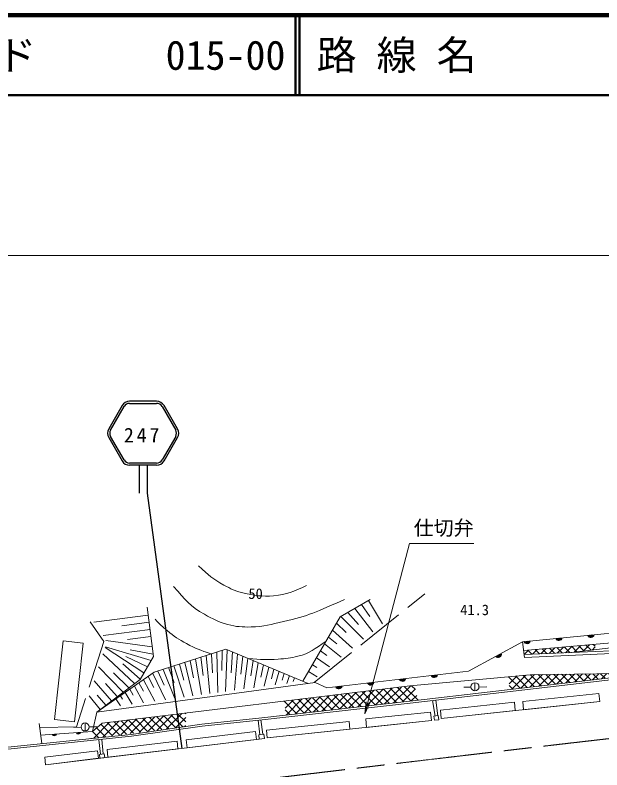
# Model space of a CAD drawing. Units: millimetres, scale not verified. Extents: x 40000 to 680000, y 20000 to 380000.
# Drawn here: x 142718 to 216016, y 285750 to 380000 of the extents above; entities that cross this region are included whole.
import ezdxf
from ezdxf.enums import TextEntityAlignment as Align

# ---------------------------------------------------------------- set-up
doc = ezdxf.new("R2010")
doc.units = ezdxf.units.MM
doc.header["$LTSCALE"] = 1000
doc.linetypes.add('CHAIN', pattern=[18.5, 12, -1.5, 3.5, -1.5])
doc.linetypes.add('DASHED', pattern=[7.5, 6, -1.5])
for name, color, linetype, lineweight in [('M-BMK', 2, 'CHAIN', 13), ('M-STR-HTXT', 7, 'Continuous', 13), ('M-STR-STRC', 7, 'Continuous', 25), ('M-TTL', 2, 'Continuous', 140), ('M-TTL-LINE', 7, 'Continuous', 50), ('M-WORK', 1, 'Continuous', 13)]:
    doc.layers.add(name, color=color, linetype=linetype, lineweight=lineweight)
doc.layers.add('M-TTL-TXT', color=7, linetype='Continuous')
doc.styles.add('ＭＳ ゴシック', font='')
doc.styles.get('ＭＳ ゴシック').set_extended_font_data('MS Gothic')

# ---------------------------------------------------------------- blocks, each defined once
blk = doc.blocks.new('open_arrow')
at = {"color": 0, "linetype": 'Continuous', "lineweight": -2}
blk.add_lwpolyline([(7.5, 1.25), (0, 0), (7.5, -1.25)], dxfattribs=at)

msp = doc.modelspace()

# ---------------------------------------------------------------- hatches: boundary and pattern name
at = {"layer": 'M-WORK'}
h = msp.add_hatch(dxfattribs=at)
h.set_pattern_fill('USER', color=256, style=0, pattern_type=2)
h.set_pattern_definition([(45, (206307, 300153), (-494.975, 494.975), []), (135, (206307, 300153), (-494.975, -494.975), [])])
h.paths.add_polyline_path([(206307, 300153), (211854, 300388), (215202, 300765), (215165, 301444), (206246, 300652)])
h = msp.add_hatch(dxfattribs=at)
h.set_pattern_fill('USER', color=256, style=0, pattern_type=2)
h.set_pattern_definition([(45, (204350, 297385), (-494.975, 494.975), []), (135, (204350, 297385), (-494.975, -494.975), [])])
h.paths.add_polyline_path([(204350, 297385), (204495, 295796), (218186, 297394), (218151, 297793), (207247, 297642)])
h = msp.add_hatch(dxfattribs=at)
h.set_pattern_fill('USER', color=256, style=0, pattern_type=2)
h.set_pattern_definition([(45, (176340, 294337), (-494.975, 494.975), []), (135, (176340, 294337), (-494.975, -494.975), [])])
h.paths.add_polyline_path([(176340, 294337), (192585, 296285), (193051, 294460), (176524, 292592)])
h = msp.add_hatch(dxfattribs=at)
h.set_pattern_fill('USER', color=256, style=0, pattern_type=2)
h.set_pattern_definition([(45, (152371, 290532), (-494.975, 494.975), []), (135, (152371, 290532), (-494.975, -494.975), [])])
h.paths.add_polyline_path([(152371, 290532), (153597, 291588), (164032, 292849), (164022, 291166), (152213, 289673)])

# ---------------------------------------------------------------- linework, layer by layer
at = {"layer": 'M-BMK'}
msp.add_open_spline([(171980, 284363), (190250, 286542), (194839, 287091), (209496, 288801), (223208, 290401), (230901, 291192), (244607, 292847), (254767, 294074), (257971, 294470), (270607, 296076)], degree=3, knots=[0, 0, 0, 0, 1, 1, 1, 2, 2, 2, 3, 3, 3, 3], dxfattribs=at)
at = {"layer": 'M-STR-HTXT'}
msp.add_line((69698, 350000), (548179, 350000), dxfattribs=at)
msp.add_lwpolyline([(186418, 292752), (192000, 314000), (200000, 314000)], dxfattribs=at)
at = {"layer": 'M-STR-STRC'}
for p, q in [((160397, 331777), (157018, 331777)), ((156097, 331245), (154408, 328319)), ((154638, 328186), (156327, 331112)), ((157018, 331511), (160397, 331511)), ((161088, 331112), (162778, 328186)), ((163008, 328319), (161319, 331245)), ((154408, 327255), (156097, 324329)), ((156327, 324462), (154638, 327388)), ((162778, 327388), (161088, 324462)), ((161319, 324329), (163008, 327255)), ((160397, 324063), (157018, 324063)), ((160397, 323797), (157018, 323797)), ((158208, 323797), (158208, 320297)), ((159208, 323797), (159208, 320297)), ((159208, 320297), (163535, 288442))]:
    msp.add_line(p, q, dxfattribs=at)
for centre, radius, start, end in [((157018, 330713), 1064, 90, 150), ((160397, 330713), 1064, 30, 90), ((157018, 330713), 798, 90, 150), ((160397, 330713), 798, 30, 90), ((155329, 327787), 1064, 150, 210), ((155329, 327787), 798, 150, 210), ((162086, 327787), 798, 330, 30.00002), ((162086, 327787), 1064, 330, 30), ((157018, 324861), 1064, 210, 270), ((157018, 324861), 798, 210, 270), ((160397, 324861), 798, 270, 330), ((160397, 324861), 1064, 270, 330)]:
    msp.add_arc(centre, radius, start, end, dxfattribs=at)
at = {"layer": 'M-TTL'}
msp.add_line((680000, 380000), (40000, 380000), dxfattribs=at)
at = {"layer": 'M-TTL-LINE'}
for p, q in [((177750, 380000), (177750, 370000)), ((178250, 380000), (178250, 370000)), ((40000, 370000), (680000, 370000))]:
    msp.add_line(p, q, dxfattribs=at)
at = {"layer": 'M-WORK', "linetype": 'DASHED'}
for p, q in [((180058, 296653), (193905, 307746)), ((194868, 294420), (195173, 292476)), ((195267, 294467), (195506, 292522)), ((173100, 291957), (173283, 290150)), ((173411, 292011), (173660, 290195)), ((153176, 289522), (153404, 287708)), ((153547, 289560), (153718, 287745))]:
    msp.add_line(p, q, dxfattribs=at)
at = {"layer": 'M-WORK'}
for p, q in [((183320, 304850), (187073, 307029)), ((186005, 306409), (187040, 304896)), ((186870, 306911), (188615, 304000)), ((159219, 306070), (160011, 299896)), ((184276, 305405), (185592, 303903)), ((185141, 305907), (187387, 303011)), ((159347, 305078), (152538, 304205)), ((178668, 296822), (183320, 304850)), ((183411, 304903), (186218, 302062)), ((159461, 304186), (156057, 303749)), ((182872, 304076), (184091, 302919)), ((159576, 303293), (153707, 302541)), ((182370, 303210), (184875, 300970)), ((159855, 301111), (154069, 301918)), ((159690, 302400), (156756, 302024)), ((181869, 302345), (182890, 301484)), ((206112, 301749), (206350, 299798)), ((206246, 300652), (218926, 301777)), ((211854, 300388), (229454, 302372)), ((158800, 297853), (153962, 301028)), ((159718, 299401), (154011, 301135)), ((159970, 300218), (157099, 300760)), ((169042, 300823), (160106, 297938)), ((168563, 300662), (168540, 298152)), ((169222, 300748), (169008, 295550)), ((179317, 296553), (169042, 300823)), ((181367, 301480), (183459, 299818)), ((218928, 300687), (206307, 300153)), ((157634, 296526), (153683, 300239)), ((159259, 298627), (156558, 299891)), ((160011, 299896), (158322, 297046)), ((165904, 299810), (166206, 297558)), ((166570, 300025), (167035, 295288)), ((167236, 300216), (167383, 297857)), ((167900, 300439), (168033, 295421)), ((169868, 300480), (169703, 297884)), ((170515, 300211), (170124, 295698)), ((171161, 299942), (170915, 297691)), ((180365, 299750), (181981, 298613)), ((180866, 300615), (181657, 300023)), ((206350, 299798), (218344, 300330)), ((158341, 297078), (156173, 298994)), ((163235, 298949), (163801, 296952)), ((163903, 299164), (164925, 294999)), ((164571, 299380), (165012, 297256)), ((165237, 299595), (165997, 295147)), ((171807, 299674), (171302, 295853)), ((172454, 299405), (172158, 297501)), ((173100, 299136), (172543, 296017)), ((173747, 298868), (173433, 297315)), ((179863, 298884), (180390, 298536)), ((160106, 297938), (152920, 292967)), ((156197, 295442), (153152, 298615)), ((156916, 295984), (154989, 297891)), ((160557, 298084), (161335, 296336)), ((161228, 298300), (162685, 294685)), ((161897, 298517), (162575, 296645)), ((162566, 298733), (163819, 294845)), ((174393, 298599), (173849, 296188)), ((175039, 298330), (174740, 297131)), ((175686, 298062), (175222, 296368)), ((179362, 298019), (180436, 297354)), ((158322, 297046), (152920, 292967)), ((158764, 297010), (160176, 294332)), ((159339, 297409), (160029, 296060)), ((159916, 297807), (161522, 294519)), ((176332, 297793), (176081, 296952)), ((176979, 297524), (176666, 296557)), ((177625, 297256), (177458, 296775)), ((192015, 296232), (207073, 297639)), ((192040, 294342), (218567, 297438)), ((192069, 294094), (218596, 297190)), ((207073, 297639), (218151, 297793)), ((154761, 294357), (152583, 296875)), ((152920, 292967), (180194, 296672)), ((153597, 291588), (192015, 296232)), ((155479, 294899), (153998, 296525)), ((157612, 296213), (158773, 294138)), ((158188, 296612), (158755, 295568)), ((180194, 296672), (181672, 296003)), ((199674, 296071), (198772, 296067)), ((200163, 295625), (200163, 296625)), ((200668, 296091), (201663, 296114)), ((153324, 293272), (151973, 295009)), ((154043, 293815), (152987, 295101)), ((155885, 295018), (156154, 294577)), ((156461, 295417), (157337, 293939)), ((157036, 295815), (157463, 295074)), ((155310, 294620), (155864, 293735)), ((173535, 292255), (192041, 294342)), ((173563, 292006), (192069, 294094)), ((195952, 292166), (215747, 294277)), ((152920, 292967), (152371, 290532)), ((166055, 291457), (173537, 292255)), ((146047, 289035), (145710, 291540)), ((151458, 290609), (151458, 291609)), ((152371, 290532), (153597, 291588)), ((157203, 290190), (166046, 291456)), ((166081, 291209), (173563, 292006)), ((174210, 289758), (194732, 291908)), ((145779, 291027), (150377, 291118)), ((145906, 290081), (152371, 290532)), ((150984, 291045), (149998, 291086)), ((151950, 291140), (152922, 291123)), ((157239, 289942), (166081, 291209)), ((141804, 288596), (157213, 290191)), ((141829, 288347), (157239, 289942)), ((146526, 286404), (173866, 289680))]:
    msp.add_line(p, q, dxfattribs=at)
at = {"layer": 'M-WORK', "linetype": 'DASHED'}
msp.add_lwpolyline([(152089, 304229), (153801, 301790), (150377, 291118)], dxfattribs=at)
at = {"layer": 'M-WORK'}
msp.add_lwpolyline([(181672, 296003), (199334, 298066), (206112, 301749), (227385, 303836)], dxfattribs=at)
for points in [[(148726, 301875), (147635, 292024), (150149, 291746), (151240, 301596)], [(206234, 293262), (215747, 294277), (215637, 295311), (206124, 294296)], [(195952, 292166), (205194, 293151), (205081, 294205), (195840, 293219)], [(186623, 291058), (194732, 291908), (194622, 292957), (186513, 292107)], [(195032, 292457), (195564, 292529), (195633, 292021), (195102, 291948)], [(174210, 289758), (184549, 290841), (184451, 291779), (174111, 290696)], [(164198, 288521), (172884, 289562), (172767, 290543), (164081, 289503)], [(173213, 289601), (173866, 289680), (173802, 290212), (173149, 290134)], [(154312, 287337), (163065, 288385), (162951, 289337), (154198, 288288)], [(146526, 286404), (153135, 287196), (153021, 288141), (146412, 287350)], [(153303, 287216), (153911, 287289), (153855, 287762), (153246, 287689)]]:
    msp.add_lwpolyline(points, close=True, dxfattribs=at)
for centre in [(200163, 296125), (151458, 291109)]:
    msp.add_circle(centre, 500, dxfattribs=at)
for centre, radius, start, end in [((214627, 302701), 417, 201.86445, 349.34404), ((214627, 302701), 333, 206.09156, 345.11693), ((214627, 302701), 250, 213.42239, 337.78611), ((214627, 302701), 167, 230.03125, 321.17724), ((206665, 301920), 417, 201.86445, 349.34404), ((206665, 301920), 333, 206.09156, 345.11693), ((206665, 301920), 250, 213.42239, 337.78611), ((206665, 301920), 167, 230.03125, 321.17724), ((210646, 302311), 417, 201.86445, 349.34404), ((210646, 302311), 333, 206.09156, 345.11693), ((210646, 302311), 250, 213.42239, 337.78611), ((210646, 302311), 167, 230.03125, 321.17724), ((203040, 300213), 417, 224.77334, 12.25293), ((203040, 300213), 333, 229.00045, 8.02582), ((203040, 300213), 250, 236.33128, 0.695), ((203040, 300213), 167, 252.94014, 344.08613), ((191094, 297221), 417, 202.92254, 350.40213), ((191094, 297221), 333, 207.14965, 346.17502), ((191094, 297221), 250, 214.48048, 338.8442), ((191094, 297221), 167, 231.08934, 322.23534), ((195067, 297686), 417, 202.92254, 350.40213), ((195067, 297686), 333, 207.14965, 346.17502), ((195067, 297686), 250, 214.48048, 338.8442), ((195067, 297686), 167, 231.08934, 322.23534), ((183148, 296293), 417, 202.92254, 350.40213), ((183148, 296293), 333, 207.14965, 346.17502), ((183148, 296293), 250, 214.48048, 338.8442), ((183148, 296293), 167, 231.08934, 322.23534), ((187121, 296757), 417, 202.92254, 350.40213), ((187121, 296757), 333, 207.14965, 346.17502), ((187121, 296757), 250, 214.48048, 338.8442), ((187121, 296757), 167, 231.08934, 322.23534), ((150631, 290467), 256, 196.66896, 351.30819), ((150631, 290467), 205, 199.91426, 348.0629), ((150631, 290467), 154, 205.4487, 342.52845), ((150631, 290467), 102, 217.27196, 330.70519), ((150631, 290467), 100, 218.21744, 329.75971), ((147638, 290258), 256, 196.66896, 351.30819), ((147638, 290258), 205, 199.91426, 348.0629), ((147638, 290258), 154, 205.4487, 342.52845), ((147638, 290258), 102, 217.27196, 330.70519), ((147638, 290258), 100, 218.21744, 329.75971)]:
    msp.add_arc(centre, radius, start, end, dxfattribs=at)
for points, knots in [([(165619, 311229), (166956, 310036), (167409, 309550), (168785, 308836), (169682, 308371), (170193, 308080), (171178, 307851), (172643, 307511), (173514, 307372), (175012, 307499), (176689, 307642), (177417, 308000), (179129, 308766)], [0, 0, 0, 0, 1, 1, 1, 2, 2, 2, 3, 3, 3, 4, 4, 4, 4]), ([(162488, 308660), (164037, 306950), (164587, 306178), (166358, 305177), (167440, 304566), (168078, 304235), (169278, 303911), (170385, 303611), (171051, 303585), (172198, 303594), (173800, 303607), (174679, 303921), (176244, 304263), (179327, 304935), (180418, 305539), (183843, 307007)], [0, 0, 0, 0, 1, 1, 1, 2, 2, 2, 3, 3, 3, 4, 4, 4, 5, 5, 5, 5]), ([(160201, 304579), (160862, 303875), (161088, 303661), (161714, 303137), (162588, 302405), (163144, 302069), (164141, 301518), (165290, 300885), (165778, 300728), (167236, 300216)], [0, 0, 0, 0, 1, 1, 1, 2, 2, 2, 3, 3, 3, 3]), ([(171807, 299674), (173549, 299540), (174108, 299459), (175575, 299583), (176544, 299665), (177098, 299688), (178038, 299935), (179555, 300335), (180121, 300835), (181575, 301839)], [0, 0, 0, 0, 1, 1, 1, 2, 2, 2, 3, 3, 3, 3])]:
    msp.add_open_spline(points, degree=3, knots=knots, dxfattribs=at)

# ---------------------------------------------------------------- block references
at = {"layer": 'M-STR-HTXT', "xscale": 200, "yscale": 200, "rotation": 75.3}
msp.add_blockref('open_arrow', (186418, 292752), dxfattribs=at)

# ---------------------------------------------------------------- texts
at = {"layer": 'M-STR-HTXT', "style": 'ＭＳ ゴシック'}
msp.add_text('仕切弁', height=1833, dxfattribs=at).set_placement((192500, 314500), align=Align.BOTTOM_LEFT)
at = {"layer": 'M-STR-STRC', "insert": (158699, 327550), "char_height": 1833, "attachment_point": 5, "style": 'ＭＳ ゴシック'}
msp.add_mtext('\\T1.28;247', dxfattribs=at)
at = {"layer": 'M-TTL-TXT', "style": 'ＭＳ ゴシック'}
for s, p in [('図面コード', (120380, 375000)), ('路 線 名', (180380, 375000)), ('015-00', (161521, 375000))]:
    msp.add_text(s, height=3666, dxfattribs=at).set_placement(p, align=Align.MIDDLE_LEFT)
at = {"layer": 'M-WORK', "style": 'ＭＳ ゴシック'}
for s, p in [('50', (171860, 306708)), ('41.3', (198321, 304677))]:
    msp.add_text(s, height=1320, dxfattribs=at).set_placement(p, align=Align.BOTTOM_LEFT)

doc.saveas('drawing.dxf')
